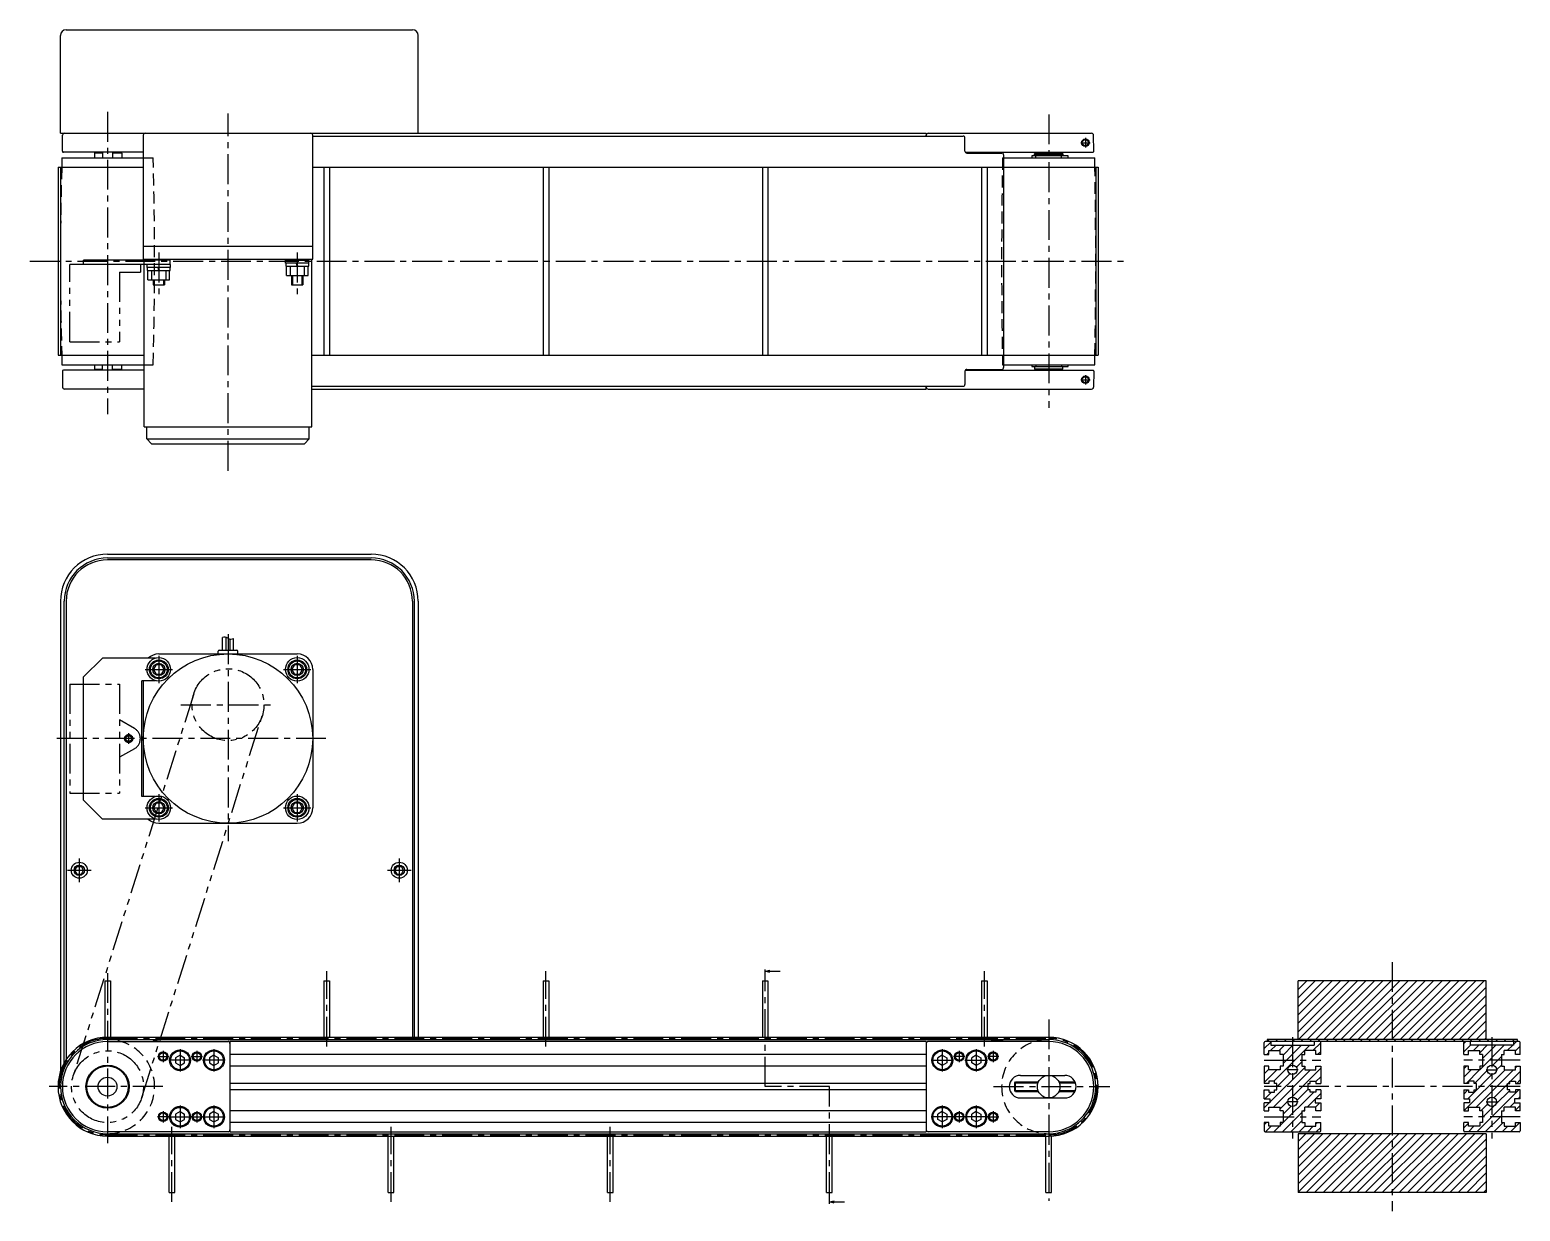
# Model space of a CAD drawing. Extents: x -10 to 1233, y -8 to 628.
# Drawn here: x 441 to 1233, y 0 to 628 of the extents above; entities that cross this region are included whole.
import ezdxf

# ---------------------------------------------------------------- set-up
doc = ezdxf.new("R2010")
doc.units = 0
doc.header["$LTSCALE"] = 0.5
for name, pattern in [('CENTER', [50.8, 31.75, -6.35, 6.35, -6.35]), ('DASHED', [19.05, 12.7, -6.35]), ('PHANTOM', [63.5, 31.75, -6.35, 6.35, -6.35, 6.35, -6.35])]:
    doc.linetypes.add(name, pattern=pattern)
doc.layers.get('0').update_dxf_attribs({"linetype": 'CONTINUOUS'})
for name, color, linetype in [('MSM_CENTER', 1, 'CENTER'), ('MSM_CONTINUOUS', 7, 'CONTINUOUS'), ('MSM_DASHED', 4, 'DASHED'), ('MSM_IMAGINARY', 6, 'PHANTOM'), ('MSM_NARROW', 5, 'CONTINUOUS')]:
    doc.layers.add(name, color=color, linetype=linetype)

# ---------------------------------------------------------------- blocks, each defined once
blk = doc.blocks.new('*X66')
at = {"color": 0}
for p, q in [((1096.78, 86.5), (1100.28, 90)), ((1100.2, 85.43), (1103.07, 88.3)), ((1101.88, 69.15), (1121.03, 88.3)), ((1104.69, 85.43), (1107.56, 88.3)), ((1106.78, 78.54), (1116.54, 88.3)), ((1106.78, 83.03), (1112.05, 88.3)), ((1122.65, 85.43), (1126.78, 89.56)), ((1098.2, 83.43), (1099.28, 84.51)), ((1113.88, 76.66), (1116.78, 79.56)), ((1125.14, 83.43), (1126.78, 85.07)), ((1096.78, 73.03), (1099.28, 75.53)), ((1096.78, 68.54), (1103.47, 75.23)), ((1099.78, 58.07), (1118.28, 76.57)), ((1101.63, 55.43), (1121.43, 75.23)), ((1103.48, 66.26), (1110.42, 73.2)), ((1105.28, 77.04), (1105.47, 77.23)), ((1111.47, 60.78), (1126.78, 76.09)), ((1124.28, 69.1), (1126.78, 71.6)), ((1096.78, 64.05), (1097.28, 64.55)), ((1097.12, 59.9), (1100.67, 63.45)), ((1105.28, 45.61), (1123.12, 63.45)), ((1114.18, 59), (1120.08, 64.9)), ((1096.78, 55.07), (1099.41, 57.7)), ((1105.28, 54.59), (1109.3, 58.61)), ((1106.78, 51.6), (1111.08, 55.9)), ((1119.59, 55.43), (1123.78, 59.62)), ((1124.06, 59.9), (1126.78, 62.62)), ((1124.08, 55.43), (1126.35, 57.7)), ((1106.46, 42.3), (1116.78, 52.62)), ((1110.95, 42.3), (1116.78, 48.13)), ((1117.59, 53.43), (1118.28, 54.12)), ((1126.57, 53.43), (1126.78, 53.64)), ((1096.78, 46.09), (1097.92, 47.23)), ((1097.48, 42.3), (1100.41, 45.23)), ((1101.97, 42.3), (1104.9, 45.23)), ((1115.44, 42.3), (1118.37, 45.23)), ((1119.93, 42.3), (1122.86, 45.23)), ((1124.28, 46.65), (1124.86, 47.23)), ((1124.42, 42.3), (1126.78, 44.66))]:
    blk.add_line(p, q, dxfattribs=at)
blk = doc.blocks.new('*X67')
at = {"color": 0}
for p, q in [((1202.78, 89.23), (1203.85, 90.3)), ((1202.78, 84.74), (1206.34, 88.3)), ((1207.97, 85.43), (1210.83, 88.3)), ((1211.28, 75.28), (1224.3, 88.3)), ((1211.28, 84.26), (1215.32, 88.3)), ((1212.78, 81.27), (1219.81, 88.3)), ((1225.93, 85.43), (1228.79, 88.3)), ((1229.28, 88.79), (1230.79, 90.3)), ((1230.28, 85.3), (1232.78, 87.8)), ((1218.25, 77.76), (1222.78, 82.29)), ((1223.93, 83.43), (1224.28, 83.79)), ((1202.78, 75.76), (1204.26, 77.23)), ((1202.78, 71.27), (1206.75, 75.23)), ((1202.91, 53.43), (1224.71, 75.23)), ((1204.05, 68.05), (1211.24, 75.23)), ((1204.88, 59.9), (1217.78, 72.8)), ((1208.54, 68.05), (1215.32, 74.83)), ((1209.4, 55.43), (1229.2, 75.23)), ((1220.28, 75.3), (1222.78, 77.8)), ((1227.6, 69.15), (1232.78, 74.33)), ((1230.28, 76.32), (1231.2, 77.23)), ((1202.78, 62.29), (1205.04, 64.55)), ((1209.73, 42.3), (1231.98, 64.55)), ((1218.96, 60.51), (1226.08, 67.63)), ((1219.87, 56.93), (1227.28, 64.34)), ((1226.5, 68.05), (1227.28, 68.83)), ((1230.99, 68.05), (1232.78, 69.84)), ((1211.89, 53.43), (1215.58, 57.12)), ((1212.78, 49.84), (1219.15, 56.21)), ((1227.36, 55.43), (1229.78, 57.86)), ((1230.28, 53.87), (1232.78, 56.37)), ((1231.82, 59.9), (1232.78, 60.86)), ((1214.22, 42.3), (1222.78, 50.86)), ((1202.78, 44.33), (1205.28, 46.83)), ((1205.24, 42.3), (1208.18, 45.23)), ((1218.71, 42.3), (1223.65, 47.23)), ((1223.2, 42.3), (1226.14, 45.23)), ((1227.69, 42.3), (1232.63, 47.23)), ((1232.18, 42.3), (1232.78, 42.9))]:
    blk.add_line(p, q, dxfattribs=at)
blk = doc.blocks.new('*X68')
at = {"color": 0}
for p, q in [((1099.58, 90.3), (1098.58, 91.3)), ((1104.07, 90.3), (1103.07, 91.3)), ((1108.56, 90.3), (1107.56, 91.3)), ((1113.05, 90.3), (1112.05, 91.3)), ((1117.54, 90.3), (1116.54, 91.3)), ((1122.03, 90.3), (1121.03, 91.3)), ((1126.52, 90.3), (1125.52, 91.3)), ((1131.01, 90.3), (1130.01, 91.3)), ((1135.5, 90.3), (1134.5, 91.3)), ((1140, 90.3), (1139, 91.3)), ((1144.49, 90.3), (1143.49, 91.3)), ((1148.98, 90.3), (1147.98, 91.3)), ((1153.47, 90.3), (1152.47, 91.3)), ((1157.96, 90.3), (1156.96, 91.3)), ((1162.45, 90.3), (1161.45, 91.3)), ((1166.94, 90.3), (1165.94, 91.3)), ((1171.43, 90.3), (1170.43, 91.3)), ((1175.92, 90.3), (1174.92, 91.3)), ((1180.41, 90.3), (1179.41, 91.3)), ((1184.9, 90.3), (1183.9, 91.3)), ((1189.39, 90.3), (1188.39, 91.3)), ((1193.88, 90.3), (1192.88, 91.3)), ((1198.37, 90.3), (1197.37, 91.3)), ((1202.86, 90.3), (1201.86, 91.3)), ((1207.35, 90.3), (1206.35, 91.3)), ((1211.84, 90.3), (1210.84, 91.3)), ((1216.33, 90.3), (1215.33, 91.3)), ((1220.82, 90.3), (1219.82, 91.3)), ((1225.31, 90.3), (1224.31, 91.3)), ((1229.8, 90.3), (1228.8, 91.3))]:
    blk.add_line(p, q, dxfattribs=at)
blk = doc.blocks.new('*X69')
at = {"color": 0}
for p, q in [((1114.78, 95.52), (1141.86, 122.6)), ((1114.78, 100.01), (1137.37, 122.6)), ((1114.78, 104.5), (1132.88, 122.6)), ((1114.78, 108.99), (1128.39, 122.6)), ((1114.78, 113.48), (1123.9, 122.6)), ((1114.78, 117.97), (1119.41, 122.6)), ((1114.78, 122.46), (1114.92, 122.6)), ((1115.05, 91.3), (1146.35, 122.6)), ((1119.54, 91.3), (1150.84, 122.6)), ((1124.03, 91.3), (1155.33, 122.6)), ((1128.52, 91.3), (1159.82, 122.6)), ((1133.01, 91.3), (1164.31, 122.6)), ((1137.5, 91.3), (1168.8, 122.6)), ((1141.99, 91.3), (1173.29, 122.6)), ((1146.48, 91.3), (1177.78, 122.6)), ((1150.97, 91.3), (1182.27, 122.6)), ((1155.46, 91.3), (1186.76, 122.6)), ((1159.95, 91.3), (1191.25, 122.6)), ((1164.44, 91.3), (1195.74, 122.6)), ((1168.93, 91.3), (1200.23, 122.6)), ((1173.42, 91.3), (1204.72, 122.6)), ((1177.91, 91.3), (1209.21, 122.6)), ((1182.4, 91.3), (1213.7, 122.6)), ((1186.89, 91.3), (1214.78, 119.19)), ((1191.38, 91.3), (1214.78, 114.7)), ((1195.87, 91.3), (1214.78, 110.21)), ((1200.36, 91.3), (1214.78, 105.72)), ((1204.85, 91.3), (1214.78, 101.23)), ((1209.34, 91.3), (1214.78, 96.74)), ((1213.83, 91.3), (1214.78, 92.25))]:
    blk.add_line(p, q, dxfattribs=at)
blk = doc.blocks.new('*X70')
at = {"color": 0}
for p, q in [((1114.78, 10.21), (1145.87, 41.3)), ((1114.78, 14.7), (1141.38, 41.3)), ((1114.78, 19.19), (1136.89, 41.3)), ((1114.78, 23.68), (1132.4, 41.3)), ((1114.78, 28.17), (1127.91, 41.3)), ((1114.78, 32.66), (1123.42, 41.3)), ((1114.78, 37.15), (1118.93, 41.3)), ((1119.06, 10), (1150.36, 41.3)), ((1123.55, 10), (1154.85, 41.3)), ((1128.04, 10), (1159.34, 41.3)), ((1132.53, 10), (1163.83, 41.3)), ((1137.02, 10), (1168.32, 41.3)), ((1141.51, 10), (1172.81, 41.3)), ((1146, 10), (1177.3, 41.3)), ((1150.49, 10), (1181.79, 41.3)), ((1154.98, 10), (1186.28, 41.3)), ((1159.47, 10), (1190.77, 41.3)), ((1163.96, 10), (1195.26, 41.3)), ((1168.45, 10), (1199.75, 41.3)), ((1172.94, 10), (1204.24, 41.3)), ((1177.43, 10), (1208.73, 41.3)), ((1181.92, 10), (1213.22, 41.3)), ((1186.41, 10), (1214.78, 38.37)), ((1190.9, 10), (1214.78, 33.88)), ((1195.39, 10), (1214.78, 29.39)), ((1199.88, 10), (1214.78, 24.9)), ((1204.37, 10), (1214.78, 20.41)), ((1208.86, 10), (1214.78, 15.92)), ((1213.35, 10), (1214.78, 11.43))]:
    blk.add_line(p, q, dxfattribs=at)
blk = doc.blocks.new('_OPEN30')
at = {"color": 0, "linetype": 'BYBLOCK'}
for p, q in [((-1, 0.27), (0, 0)), ((0, 0), (-1, -0.27)), ((0, 0), (-1, 0))]:
    blk.add_line(p, q, dxfattribs=at)
blk = doc.blocks.new('*U60')
at = {"color": 7, "linetype": 'CONTINUOUS'}
blk.add_lwpolyline([(595.34, 94.1), (600.84, 94.1)], dxfattribs=at)
at = {"color": 7, "linetype": 'CONTINUOUS', "xscale": 2.5, "yscale": 2.5, "zscale": 2.5, "rotation": 180}
blk.add_blockref('_OPEN30', (592.84, 94.1), dxfattribs=at)
blk = doc.blocks.new('*U61')
at = {"color": 7, "linetype": 'CONTINUOUS'}
blk.add_lwpolyline([(595.34, 147.9), (600.84, 147.9)], dxfattribs=at)
at = {"color": 7, "linetype": 'CONTINUOUS', "xscale": 2.5, "yscale": 2.5, "zscale": 2.5, "rotation": 180}
blk.add_blockref('_OPEN30', (592.84, 147.9), dxfattribs=at)

msp = doc.modelspace()

# ---------------------------------------------------------------- linework, layer by layer
at = {"layer": 'MSM_CENTER'}
for p, q in [((482.27, 584.39), (482.27, 423.8)), ((546.27, 393.62), (546.27, 583.59)), ((982.27, 583.04), (982.27, 427.04)), ((1001.77, 570.54), (1001.77, 565.54)), ((999.27, 568.04), (1004.27, 568.04)), ((509.5, 509.67), (509.5, 487.14)), ((583.04, 509.67), (583.04, 487.14)), ((440.97, 505.04), (1023.57, 505.04)), ((1001.77, 444.54), (1001.77, 439.54)), ((999.27, 442.04), (1004.27, 442.04)), ((546.27, 306.79), (546.27, 196.71)), ((509.5, 295.32), (509.5, 280.82)), ((583.04, 295.32), (583.04, 280.82)), ((502.25, 288.07), (516.75, 288.07)), ((575.79, 288.07), (590.29, 288.07)), ((521.27, 269.3), (571.27, 269.3)), ((493.5, 248.53), (493.5, 254.14)), ((598.27, 251.3), (452.65, 251.3)), ((509.5, 221.78), (509.5, 207.28)), ((583.04, 221.78), (583.04, 207.28)), ((502.25, 214.53), (516.75, 214.53)), ((575.79, 214.53), (590.29, 214.53)), ((467.27, 187.55), (467.27, 175.05)), ((637.27, 187.55), (637.27, 175.05)), ((461.02, 181.3), (473.52, 181.3)), ((631.02, 181.3), (643.52, 181.3)), ((598.73, 87.6), (598.73, 127.6)), ((715.19, 87.6), (715.19, 127.6)), ((831.65, 66.3), (831.65, 127.6)), ((948.11, 87.6), (948.11, 127.6)), ((1164.78, 132.5), (1164.78, 0.1)), ((482.27, 126.67), (482.27, 36.18)), ((982.27, 102.04), (982.27, 5.58)), ((482.27, 91.95), (982.27, 91.95)), ((1111.78, 92.53), (1111.78, 38.73)), ((1217.78, 92.53), (1217.78, 38.73)), ((508.77, 82.3), (514.77, 82.3)), ((511.77, 85.3), (511.77, 79.3)), ((526.77, 80.3), (514.77, 80.3)), ((520.77, 86.3), (520.77, 74.3)), ((526.77, 82.3), (532.77, 82.3)), ((529.77, 85.3), (529.77, 79.3)), ((544.77, 80.3), (532.77, 80.3)), ((538.77, 86.3), (538.77, 74.3)), ((919.77, 80.3), (931.77, 80.3)), ((925.77, 86.3), (925.77, 74.3)), ((937.77, 82.3), (931.77, 82.3)), ((934.77, 85.3), (934.77, 79.3)), ((937.77, 80.3), (949.77, 80.3)), ((943.77, 86.3), (943.77, 74.3)), ((955.77, 82.3), (949.77, 82.3)), ((952.77, 85.3), (952.77, 79.3)), ((1096.78, 80.3), (1126.78, 80.3)), ((1232.78, 80.3), (1202.78, 80.3)), ((1114.78, 75.3), (1108.78, 75.3)), ((1214.78, 75.3), (1220.78, 75.3)), ((511.63, 66.3), (451.3, 66.3)), ((865.81, 66.3), (831.65, 66.3)), ((865.81, 5), (865.81, 66.3)), ((953, 66.3), (1014.76, 66.3)), ((1232.78, 66.3), (1096.78, 66.3)), ((520.77, 56.3), (520.77, 44.3)), ((538.77, 56.3), (538.77, 44.3)), ((925.77, 56.3), (925.77, 44.3)), ((943.77, 56.3), (943.77, 44.3)), ((1114.78, 58.3), (1108.78, 58.3)), ((1214.78, 58.3), (1220.78, 58.3)), ((514.77, 50.3), (508.77, 50.3)), ((511.77, 53.3), (511.77, 47.3)), ((514.77, 50.3), (526.77, 50.3)), ((526.77, 50.3), (532.77, 50.3)), ((529.77, 53.3), (529.77, 47.3)), ((532.77, 50.3), (544.77, 50.3)), ((931.77, 50.3), (919.77, 50.3)), ((937.77, 50.3), (931.77, 50.3)), ((934.77, 53.3), (934.77, 47.3)), ((949.77, 50.3), (937.77, 50.3)), ((949.77, 50.3), (955.77, 50.3)), ((952.77, 53.3), (952.77, 47.3)), ((1096.78, 50.3), (1126.78, 50.3)), ((1232.78, 50.3), (1202.78, 50.3)), ((482.27, 40.65), (982.27, 40.65)), ((516.43, 5), (516.43, 45)), ((632.89, 5), (632.89, 45)), ((749.35, 5), (749.35, 45))]:
    msp.add_line(p, q, dxfattribs=at)
for centre, start, end in [((482.27, 66.3), 90, 270), ((982.27, 66.3), 270, 90)]:
    msp.add_arc(centre, 25.65, start, end, dxfattribs=at)
at = {"layer": 'MSM_CONTINUOUS'}
for p, q in [((460.27, 628.04), (644.27, 628.04)), ((457.27, 573.04), (457.27, 625.04)), ((647.27, 573.04), (647.27, 625.04)), ((457.27, 573.04), (917.27, 573.04)), ((458.28, 563.55), (458.42, 572.05)), ((501.27, 572.04), (501.27, 506.04)), ((591.27, 506.04), (591.27, 572.04)), ((591.27, 571.54), (936.77, 571.54)), ((917.27, 573.04), (917.27, 571.54)), ((917.27, 571.54), (917.27, 572.04)), ((918.27, 573.04), (1005.11, 573.04)), ((937.77, 563.54), (937.77, 570.54)), ((1006.26, 563.55), (1006.11, 572.05)), ((501.27, 563.04), (458.78, 563.04)), ((475.27, 563.04), (475.27, 560.04)), ((479.57, 562.54), (475.27, 562.54)), ((479.57, 563.04), (479.57, 560.04)), ((484.96, 563.04), (484.96, 560.04)), ((489.77, 562.54), (484.96, 562.54)), ((489.77, 562.54), (489.27, 563.04)), ((489.77, 562.54), (489.77, 560.04)), ((937.9, 563.04), (1005.76, 563.04)), ((938.77, 562.54), (957.32, 562.54)), ((949.27, 563.04), (949.27, 562.54)), ((949.77, 563.04), (949.77, 562.54)), ((974.77, 562.19), (975.27, 562.69)), ((989.27, 562.69), (975.27, 562.69)), ((976.27, 563.04), (976.27, 562.69)), ((988.27, 563.04), (988.27, 562.69)), ((989.27, 562.69), (989.77, 562.19)), ((455.97, 555.04), (501.27, 555.04)), ((455.97, 555.04), (455.97, 455.04)), ((457.27, 555.04), (457.27, 455.04)), ((458.07, 560.04), (501.27, 560.04)), ((591.27, 555.04), (1008.57, 555.04)), ((597.23, 555.04), (597.23, 455.04)), ((600.23, 555.04), (600.23, 455.04)), ((713.69, 555.04), (713.69, 455.04)), ((716.69, 555.04), (716.69, 455.04)), ((830.15, 555.04), (830.15, 455.04)), ((833.15, 555.04), (833.15, 455.04)), ((946.61, 555.04), (946.61, 455.04)), ((949.61, 555.04), (949.61, 455.04)), ((958.32, 561.54), (958.32, 448.54)), ((958.32, 560.04), (1006.77, 560.04)), ((973.27, 561.04), (973.27, 560.04)), ((992.67, 561.04), (973.27, 561.04)), ((974.77, 562.19), (989.77, 562.19)), ((974.77, 561.19), (974.77, 562.19)), ((989.77, 561.19), (974.77, 561.19)), ((975.12, 561.04), (975.12, 561.19)), ((975.37, 560.04), (975.37, 561.04)), ((989.17, 560.04), (989.17, 561.04)), ((989.42, 561.04), (989.42, 561.19)), ((989.77, 562.19), (989.77, 561.19)), ((992.67, 560.04), (992.67, 561.04)), ((1007.27, 555.04), (1007.27, 455.04)), ((1008.57, 555.04), (1008.57, 455.04)), ((501.27, 513.04), (591.27, 513.04)), ((515.5, 505.54), (469.5, 505.54)), ((469.5, 503.24), (469.5, 505.54)), ((515.75, 503.24), (469.5, 503.24)), ((501.27, 506.04), (591.27, 506.04)), ((501.77, 417.04), (501.77, 506.04)), ((503.25, 501.64), (503.25, 503.24)), ((515.75, 501.64), (503.25, 501.64)), ((503.4, 501.64), (503.4, 500.14)), ((503.4, 500.14), (515.6, 500.14)), ((503.72, 495.14), (503.72, 500.14)), ((504, 505.54), (504, 506.04)), ((505.7, 500.14), (505.7, 495.14)), ((509.5, 500.14), (509.1, 501.64)), ((509.89, 500.14), (509.5, 501.64)), ((513.2, 500.14), (513.2, 495.14)), ((515, 505.54), (515, 506.04)), ((515.27, 495.14), (515.27, 500.14)), ((515.5, 503.24), (515.5, 505.54)), ((515.6, 500.14), (515.6, 501.64)), ((515.75, 501.64), (515.75, 503.24)), ((576.79, 503.94), (576.79, 505.54)), ((576.79, 505.54), (589.29, 505.54)), ((589.29, 503.94), (576.79, 503.94)), ((576.94, 503.94), (576.94, 502.44)), ((576.94, 502.44), (589.14, 502.44)), ((577.26, 497.44), (577.26, 502.44)), ((577.54, 505.54), (577.54, 506.04)), ((579.24, 502.44), (579.24, 497.44)), ((583.04, 502.44), (582.64, 503.94)), ((583.43, 502.44), (583.04, 503.94)), ((586.74, 502.44), (586.74, 497.44)), ((588.54, 505.54), (588.54, 506.04)), ((588.81, 497.44), (588.81, 502.44)), ((589.14, 502.44), (589.14, 503.94)), ((589.29, 503.94), (589.29, 505.54)), ((590.77, 417.04), (590.77, 506.04)), ((503.72, 495.14), (515.27, 495.14)), ((506.5, 495.14), (506.5, 492.54)), ((506.5, 492.54), (512.5, 492.54)), ((512.5, 495.14), (512.5, 492.54)), ((577.26, 497.44), (588.81, 497.44)), ((580.04, 497.44), (580.04, 492.54)), ((580.04, 492.54), (586.04, 492.54)), ((586.04, 497.44), (586.04, 492.54)), ((455.97, 455.04), (501.77, 455.04)), ((590.77, 455.04), (1008.57, 455.04)), ((458.07, 450.04), (501.77, 450.04)), ((458.28, 446.53), (458.42, 438.02)), ((501.77, 447.04), (458.78, 447.04)), ((475.27, 450.04), (475.27, 447.04)), ((479.57, 447.54), (475.27, 447.54)), ((479.57, 447.04), (479.57, 450.04)), ((484.96, 447.04), (484.96, 450.04)), ((489.77, 447.54), (484.96, 447.54)), ((489.77, 447.54), (489.27, 447.04)), ((489.77, 447.54), (489.77, 450.04)), ((937.77, 446.54), (937.77, 439.54)), ((937.9, 447.04), (1005.76, 447.04)), ((938.77, 447.54), (957.32, 447.54)), ((949.27, 447.54), (949.27, 447.04)), ((949.77, 447.54), (949.77, 447.04)), ((958.32, 450.04), (1006.77, 450.04)), ((973.27, 450.04), (973.27, 449.04)), ((973.27, 449.04), (992.67, 449.04)), ((989.77, 448.89), (974.77, 448.89)), ((974.77, 448.89), (974.77, 447.89)), ((974.77, 447.89), (975.27, 447.39)), ((974.77, 447.89), (989.77, 447.89)), ((975.12, 449.04), (975.12, 448.89)), ((989.27, 447.39), (975.27, 447.39)), ((975.37, 450.04), (975.37, 449.04)), ((976.27, 447.04), (976.27, 447.39)), ((988.27, 447.04), (988.27, 447.39)), ((989.17, 450.04), (989.17, 449.04)), ((989.27, 447.39), (989.77, 447.89)), ((989.42, 449.04), (989.42, 448.89)), ((989.77, 447.89), (989.77, 448.89)), ((992.67, 449.04), (992.67, 450.04)), ((1006.26, 446.53), (1006.11, 438.02)), ((501.77, 437.04), (459.42, 437.04)), ((590.77, 438.54), (936.77, 438.54)), ((590.77, 437.04), (917.27, 437.04)), ((917.27, 437.04), (917.27, 438.54)), ((917.27, 438.54), (917.27, 438.04)), ((918.27, 437.04), (1005.11, 437.04)), ((501.77, 417.04), (590.77, 417.04)), ((503.07, 410.54), (503.07, 417.04)), ((589.47, 410.54), (589.47, 417.04)), ((503.07, 410.54), (589.47, 410.54)), ((503.07, 410.54), (505.57, 408.04)), ((505.57, 408.04), (586.97, 408.04)), ((589.47, 410.54), (586.97, 408.04)), ((482.27, 349.3), (622.27, 349.3)), ((482.27, 347.3), (622.27, 347.3)), ((622.27, 346.3), (482.27, 346.3)), ((457.27, 324.3), (457.27, 74.47)), ((459.27, 79.05), (459.27, 324.3)), ((460.27, 324.3), (460.27, 80.71)), ((644.27, 324.3), (644.27, 92.6)), ((645.27, 92.6), (645.27, 324.3)), ((647.27, 324.3), (647.27, 92.6)), ((543.27, 298.3), (543.27, 305)), ((545.27, 298.3), (545.27, 305.06)), ((547.27, 304.27), (547.27, 298.3)), ((549.27, 298.3), (549.27, 304.44)), ((469.5, 284.07), (479.5, 294.07)), ((507.75, 294.07), (479.5, 294.07)), ((509.5, 296.3), (583.04, 296.3)), ((541.02, 296.3), (541.02, 297.8)), ((541.52, 298.3), (551.02, 298.3)), ((551.52, 296.3), (551.52, 297.8)), ((591.27, 288.07), (591.27, 214.53)), ((469.5, 218.53), (469.5, 284.07)), ((500.5, 220.53), (500.5, 282.07)), ((507.75, 282.07), (500.5, 282.07)), ((501.27, 282.07), (501.27, 220.53)), ((469.5, 218.53), (479.5, 208.53)), ((507.75, 220.53), (500.5, 220.53)), ((507.75, 208.53), (479.5, 208.53)), ((509.5, 206.3), (583.04, 206.3)), ((464.96, 181.3), (466.11, 183.3)), ((466.11, 183.3), (468.42, 183.3)), ((469.58, 181.3), (468.42, 183.3)), ((634.96, 181.3), (636.11, 183.3)), ((636.11, 183.3), (638.42, 183.3)), ((639.58, 181.3), (638.42, 183.3)), ((466.11, 179.3), (464.96, 181.3)), ((466.11, 179.3), (468.42, 179.3)), ((468.42, 179.3), (469.58, 181.3)), ((636.11, 179.3), (634.96, 181.3)), ((636.11, 179.3), (638.42, 179.3)), ((638.42, 179.3), (639.58, 181.3)), ((831.65, 126.6), (831.65, 128.6)), ((480.77, 122.6), (480.77, 92.56)), ((480.77, 122.6), (483.77, 122.6)), ((483.77, 122.6), (483.77, 92.6)), ((597.23, 122.6), (597.23, 92.6)), ((597.23, 122.6), (600.23, 122.6)), ((600.23, 122.6), (600.23, 92.6)), ((713.69, 122.6), (713.69, 92.6)), ((713.69, 122.6), (716.69, 122.6)), ((716.69, 122.6), (716.69, 92.6)), ((830.15, 122.6), (830.15, 92.6)), ((830.15, 122.6), (833.15, 122.6)), ((833.15, 122.6), (833.15, 92.6)), ((946.61, 122.6), (946.61, 92.6)), ((946.61, 122.6), (949.61, 122.6)), ((949.61, 122.6), (949.61, 92.6)), ((1214.78, 122.6), (1114.78, 122.6)), ((1114.78, 91.3), (1114.78, 122.6)), ((1214.78, 91.3), (1214.78, 122.6)), ((482.27, 92.6), (982.27, 92.6)), ((482.27, 91.3), (982.27, 91.3)), ((482.27, 90.3), (546.27, 90.3)), ((514.72, 91.3), (506.71, 90.6)), ((917.27, 90.3), (547.27, 90.3)), ((547.27, 90.3), (547.27, 42.3)), ((547.27, 89.3), (547.27, 43.3)), ((917.27, 90.3), (917.27, 42.3)), ((917.27, 89.3), (917.27, 43.3)), ((982.27, 90.3), (918.27, 90.3)), ((949.81, 91.3), (957.82, 90.6)), ((1096.78, 83.43), (1096.78, 89.8)), ((1232.28, 90.3), (1097.28, 90.3)), ((1231.28, 91.3), (1098.28, 91.3)), ((1098.28, 91.3), (1098.28, 90.3)), ((1100.28, 90.3), (1100.28, 88.3)), ((1100.28, 88.3), (1123.28, 88.3)), ((1123.28, 90.3), (1123.28, 88.3)), ((1126.78, 83.43), (1126.78, 89.8)), ((1202.78, 83.43), (1202.78, 89.8)), ((1206.28, 90.3), (1206.28, 88.3)), ((1229.28, 88.3), (1206.28, 88.3)), ((1229.28, 90.3), (1229.28, 88.3)), ((1231.28, 90.3), (1231.28, 91.3)), ((1232.78, 83.43), (1232.78, 89.8)), ((520.77, 83.05), (518.39, 81.67)), ((518.39, 81.67), (518.39, 78.93)), ((520.77, 83.05), (523.15, 81.67)), ((523.15, 78.93), (523.15, 81.67)), ((538.77, 83.05), (536.39, 81.67)), ((536.39, 81.67), (536.39, 78.93)), ((538.77, 83.05), (541.15, 81.67)), ((541.15, 78.93), (541.15, 81.67)), ((917.27, 83.43), (547.27, 83.43)), ((925.77, 83.05), (923.39, 81.67)), ((923.39, 78.93), (923.39, 81.67)), ((925.77, 83.05), (928.15, 81.67)), ((928.15, 81.67), (928.15, 78.93)), ((943.77, 83.05), (941.39, 81.67)), ((941.39, 78.93), (941.39, 81.67)), ((943.77, 83.05), (946.15, 81.67)), ((946.15, 81.67), (946.15, 78.93)), ((1096.78, 83.43), (1099.28, 83.43)), ((1099.28, 83.43), (1099.28, 85.43)), ((1099.28, 85.43), (1105.28, 85.43)), ((1105.28, 83.43), (1105.28, 85.43)), ((1106.78, 83.43), (1105.28, 83.43)), ((1106.78, 83.43), (1106.78, 77.23)), ((1116.78, 83.43), (1118.28, 83.43)), ((1116.78, 83.43), (1116.78, 77.23)), ((1124.28, 85.43), (1118.28, 85.43)), ((1118.28, 83.43), (1118.28, 85.43)), ((1124.28, 83.43), (1124.28, 85.43)), ((1126.78, 83.43), (1124.28, 83.43)), ((1202.78, 83.43), (1205.28, 83.43)), ((1205.28, 83.43), (1205.28, 85.43)), ((1205.28, 85.43), (1211.28, 85.43)), ((1211.28, 83.43), (1211.28, 85.43)), ((1212.78, 83.43), (1211.28, 83.43)), ((1212.78, 83.43), (1212.78, 77.23)), ((1222.78, 83.43), (1224.28, 83.43)), ((1222.78, 83.43), (1222.78, 77.23)), ((1230.28, 85.43), (1224.28, 85.43)), ((1224.28, 83.43), (1224.28, 85.43)), ((1230.28, 83.43), (1230.28, 85.43)), ((1232.78, 83.43), (1230.28, 83.43)), ((518.39, 78.93), (520.77, 77.55)), ((520.77, 77.55), (523.15, 78.93)), ((536.39, 78.93), (538.77, 77.55)), ((538.77, 77.55), (541.15, 78.93)), ((917.27, 77.23), (547.27, 77.23)), ((925.77, 77.55), (923.39, 78.93)), ((928.15, 78.93), (925.77, 77.55)), ((943.77, 77.55), (941.39, 78.93)), ((946.15, 78.93), (943.77, 77.55)), ((967.29, 72.3), (990.79, 72.3)), ((1099.28, 77.23), (1096.78, 77.23)), ((1096.78, 77.23), (1096.78, 68.05)), ((1099.28, 75.23), (1099.28, 77.23)), ((1105.28, 75.23), (1099.28, 75.23)), ((1106.78, 77.23), (1105.28, 77.23)), ((1105.28, 77.23), (1105.28, 75.23)), ((1116.78, 77.23), (1118.28, 77.23)), ((1118.28, 77.23), (1118.28, 75.23)), ((1118.28, 75.23), (1124.28, 75.23)), ((1124.28, 75.23), (1124.28, 77.23)), ((1124.28, 77.23), (1126.78, 77.23)), ((1126.78, 77.23), (1126.78, 68.05)), ((1205.28, 77.23), (1202.78, 77.23)), ((1202.78, 77.23), (1202.78, 68.05)), ((1205.28, 75.23), (1205.28, 77.23)), ((1211.28, 75.23), (1205.28, 75.23)), ((1212.78, 77.23), (1211.28, 77.23)), ((1211.28, 77.23), (1211.28, 75.23)), ((1222.78, 77.23), (1224.28, 77.23)), ((1224.28, 77.23), (1224.28, 75.23)), ((1224.28, 75.23), (1230.28, 75.23)), ((1230.28, 75.23), (1230.28, 77.23)), ((1230.28, 77.23), (1232.78, 77.23)), ((1232.78, 77.23), (1232.78, 68.05)), ((917.27, 68.05), (547.27, 68.05)), ((917.27, 64.55), (547.27, 64.55)), ((964.29, 68.37), (964.72, 68.8)), ((964.29, 64.23), (964.29, 68.37)), ((964.72, 63.8), (964.29, 64.23)), ((964.72, 63.8), (964.72, 68.8)), ((964.72, 68.8), (976.81, 68.8)), ((964.72, 63.8), (976.81, 63.8)), ((987.72, 68.8), (996.24, 68.8)), ((987.72, 63.8), (996.24, 63.8)), ((1099.28, 68.05), (1096.78, 68.05)), ((1096.78, 59.9), (1096.78, 64.57)), ((1096.78, 59.9), (1096.78, 64.57)), ((1096.78, 64.55), (1099.28, 64.55)), ((1102.28, 69.15), (1099.28, 69.15)), ((1099.28, 69.15), (1099.28, 68.05)), ((1099.28, 64.55), (1099.28, 63.45)), ((1099.28, 63.45), (1102.28, 63.45)), ((1102.28, 68.05), (1102.28, 69.15)), ((1103.48, 68.05), (1102.28, 68.05)), ((1102.28, 63.45), (1102.28, 64.55)), ((1102.28, 64.55), (1103.48, 64.55)), ((1103.48, 64.55), (1103.48, 68.05)), ((1120.08, 68.05), (1121.28, 68.05)), ((1120.08, 64.55), (1120.08, 68.05)), ((1121.28, 64.55), (1120.08, 64.55)), ((1121.28, 69.15), (1124.28, 69.15)), ((1121.28, 68.05), (1121.28, 69.15)), ((1121.28, 63.45), (1121.28, 64.55)), ((1124.28, 63.45), (1121.28, 63.45)), ((1124.28, 69.15), (1124.28, 68.05)), ((1124.28, 68.05), (1126.78, 68.05)), ((1124.28, 64.55), (1124.28, 63.45)), ((1126.78, 64.55), (1124.28, 64.55)), ((1126.78, 64.55), (1126.78, 59.9)), ((1205.28, 68.05), (1202.78, 68.05)), ((1202.78, 64.55), (1205.28, 64.55)), ((1202.78, 64.55), (1202.78, 59.9)), ((1205.28, 69.15), (1205.28, 68.05)), ((1208.28, 69.15), (1205.28, 69.15)), ((1205.28, 64.55), (1205.28, 63.45)), ((1205.28, 63.45), (1208.28, 63.45)), ((1208.28, 68.05), (1208.28, 69.15)), ((1209.48, 68.05), (1208.28, 68.05)), ((1208.28, 64.55), (1209.48, 64.55)), ((1208.28, 63.45), (1208.28, 64.55)), ((1209.48, 64.55), (1209.48, 68.05)), ((1226.08, 64.55), (1226.08, 68.05)), ((1226.08, 68.05), (1227.28, 68.05)), ((1227.28, 64.55), (1226.08, 64.55)), ((1227.28, 68.05), (1227.28, 69.15)), ((1227.28, 69.15), (1230.28, 69.15)), ((1227.28, 63.45), (1227.28, 64.55)), ((1230.28, 63.45), (1227.28, 63.45)), ((1230.28, 69.15), (1230.28, 68.05)), ((1230.28, 68.05), (1232.78, 68.05)), ((1232.78, 64.55), (1230.28, 64.55)), ((1230.28, 64.55), (1230.28, 63.45)), ((1232.78, 59.9), (1232.78, 64.57)), ((1232.78, 59.9), (1232.78, 64.57)), ((967.29, 60.3), (990.79, 60.3)), ((1096.78, 59.9), (1099.78, 59.9)), ((1096.78, 53.43), (1096.78, 57.7)), ((1096.78, 53.43), (1096.78, 57.7)), ((1099.78, 57.7), (1096.78, 57.7)), ((1099.28, 55.43), (1105.28, 55.43)), ((1099.28, 53.43), (1099.28, 55.43)), ((1099.78, 59.9), (1099.78, 57.7)), ((1099.78, 59.9), (1099.78, 57.7)), ((1105.28, 53.43), (1105.28, 55.43)), ((1124.28, 55.43), (1118.28, 55.43)), ((1118.28, 53.43), (1118.28, 55.43)), ((1123.78, 59.9), (1123.78, 57.7)), ((1126.78, 59.9), (1123.78, 59.9)), ((1123.78, 59.9), (1123.78, 57.7)), ((1123.78, 57.7), (1126.78, 57.7)), ((1124.28, 53.43), (1124.28, 55.43)), ((1126.78, 57.7), (1126.78, 53.43)), ((1202.78, 59.9), (1205.78, 59.9)), ((1205.78, 57.7), (1202.78, 57.7)), ((1202.78, 57.7), (1202.78, 53.43)), ((1205.28, 53.43), (1205.28, 55.43)), ((1205.28, 55.43), (1211.28, 55.43)), ((1205.78, 59.9), (1205.78, 57.7)), ((1205.78, 59.9), (1205.78, 57.7)), ((1211.28, 53.43), (1211.28, 55.43)), ((1230.28, 55.43), (1224.28, 55.43)), ((1224.28, 53.43), (1224.28, 55.43)), ((1229.78, 59.9), (1229.78, 57.7)), ((1232.78, 59.9), (1229.78, 59.9)), ((1229.78, 59.9), (1229.78, 57.7)), ((1229.78, 57.7), (1232.78, 57.7)), ((1230.28, 53.43), (1230.28, 55.43)), ((1232.78, 53.43), (1232.78, 57.7)), ((1232.78, 53.43), (1232.78, 57.7)), ((520.77, 53.05), (518.39, 51.67)), ((518.39, 51.67), (518.39, 48.93)), ((518.39, 48.93), (520.77, 47.55)), ((520.77, 53.05), (523.15, 51.67)), ((520.77, 47.55), (523.15, 48.93)), ((523.15, 48.93), (523.15, 51.67)), ((538.77, 53.05), (536.39, 51.67)), ((536.39, 51.67), (536.39, 48.93)), ((536.39, 48.93), (538.77, 47.55)), ((538.77, 53.05), (541.15, 51.67)), ((538.77, 47.55), (541.15, 48.93)), ((541.15, 48.93), (541.15, 51.67)), ((917.27, 53.4), (547.27, 53.4)), ((925.77, 53.05), (923.39, 51.67)), ((923.39, 48.93), (923.39, 51.67)), ((925.77, 47.55), (923.39, 48.93)), ((925.77, 53.05), (928.15, 51.67)), ((928.15, 48.93), (925.77, 47.55)), ((928.15, 51.67), (928.15, 48.93)), ((943.77, 53.05), (941.39, 51.67)), ((941.39, 48.93), (941.39, 51.67)), ((943.77, 47.55), (941.39, 48.93)), ((943.77, 53.05), (946.15, 51.67)), ((946.15, 48.93), (943.77, 47.55)), ((946.15, 51.67), (946.15, 48.93)), ((1096.78, 53.43), (1099.28, 53.43)), ((1096.78, 53.43), (1098.58, 53.43)), ((1106.78, 53.43), (1105.28, 53.43)), ((1106.78, 53.43), (1106.78, 47.23)), ((1116.78, 53.43), (1118.28, 53.43)), ((1116.78, 53.43), (1116.78, 47.23)), ((1126.78, 53.43), (1124.28, 53.43)), ((1202.78, 53.43), (1205.28, 53.43)), ((1212.78, 53.43), (1211.28, 53.43)), ((1212.78, 53.43), (1212.78, 47.23)), ((1222.78, 53.43), (1224.28, 53.43)), ((1222.78, 53.43), (1222.78, 47.23)), ((1232.78, 53.43), (1230.28, 53.43)), ((1232.78, 53.43), (1230.98, 53.43)), ((546.27, 42.3), (482.27, 42.3)), ((482.27, 41.3), (982.27, 41.3)), ((482.27, 40), (982.27, 40)), ((514.93, 10), (514.93, 40)), ((517.93, 10), (517.93, 40)), ((917.27, 47.2), (547.27, 47.2)), ((547.27, 42.3), (917.27, 42.3)), ((631.39, 10), (631.39, 40)), ((634.39, 10), (634.39, 40)), ((747.85, 10), (747.85, 40)), ((750.85, 10), (750.85, 40)), ((864.31, 10), (864.31, 40)), ((867.31, 10), (867.31, 40)), ((982.27, 42.3), (918.27, 42.3)), ((980.77, 10), (980.77, 40)), ((983.77, 10), (983.77, 40.04)), ((1096.78, 47.23), (1096.78, 42.8)), ((1099.28, 47.23), (1096.78, 47.23)), ((1097.28, 42.3), (1126.28, 42.3)), ((1099.28, 45.23), (1099.28, 47.23)), ((1105.28, 45.23), (1099.28, 45.23)), ((1106.78, 47.23), (1105.28, 47.23)), ((1105.28, 47.23), (1105.28, 45.23)), ((1214.78, 41.3), (1114.78, 41.3)), ((1114.78, 41.3), (1114.78, 10)), ((1116.78, 47.23), (1118.28, 47.23)), ((1118.28, 47.23), (1118.28, 45.23)), ((1118.28, 45.23), (1124.28, 45.23)), ((1124.28, 45.23), (1124.28, 47.23)), ((1124.28, 47.23), (1126.78, 47.23)), ((1126.78, 42.8), (1126.78, 47.23)), ((1202.78, 42.8), (1202.78, 47.23)), ((1205.28, 47.23), (1202.78, 47.23)), ((1232.28, 42.3), (1203.28, 42.3)), ((1205.28, 45.23), (1205.28, 47.23)), ((1211.28, 45.23), (1205.28, 45.23)), ((1212.78, 47.23), (1211.28, 47.23)), ((1211.28, 47.23), (1211.28, 45.23)), ((1214.78, 41.3), (1214.78, 10)), ((1222.78, 47.23), (1224.28, 47.23)), ((1224.28, 47.23), (1224.28, 45.23)), ((1224.28, 45.23), (1230.28, 45.23)), ((1230.28, 47.23), (1232.78, 47.23)), ((1230.28, 45.23), (1230.28, 47.23)), ((1232.78, 47.23), (1232.78, 42.8)), ((514.93, 10), (517.93, 10)), ((631.39, 10), (634.39, 10)), ((747.85, 10), (750.85, 10)), ((864.31, 10), (867.31, 10)), ((980.77, 10), (983.77, 10)), ((1214.78, 10), (1114.78, 10)), ((865.81, 4), (865.81, 6))]:
    msp.add_line(p, q, dxfattribs=at)
for points in [[(508.05, 290.57), (506.61, 288.07), (508.05, 285.57), (510.94, 285.57), (512.38, 288.07), (510.94, 290.57)], [(581.59, 290.57), (580.15, 288.07), (581.59, 285.57), (584.48, 285.57), (585.92, 288.07), (584.48, 290.57)], [(508.05, 217.03), (506.61, 214.53), (508.05, 212.03), (510.94, 212.03), (512.38, 214.53), (510.94, 217.03)], [(581.59, 217.03), (580.15, 214.53), (581.59, 212.03), (584.48, 212.03), (585.92, 214.53), (584.48, 217.03)]]:
    msp.add_lwpolyline(points, close=True, dxfattribs=at)
for centre, radius in [((1001.77, 568.04), 1.62), ((1001.77, 442.04), 1.62), ((546.27, 251.3), 45), ((509.5, 288.07), 6.25), ((509.5, 288.07), 5), ((583.04, 288.07), 6.25), ((583.04, 288.07), 5), ((509.5, 288.07), 4.48), ((509.5, 288.07), 3.25), ((509.5, 288.07), 3.25), ((583.04, 288.07), 4.48), ((583.04, 288.07), 3.25), ((509.5, 214.53), 6.25), ((509.5, 214.53), 5), ((509.5, 214.53), 4.48), ((509.5, 214.53), 3.25), ((509.5, 214.53), 3.25), ((583.04, 214.53), 6.25), ((583.04, 214.53), 5), ((583.04, 214.53), 4.48), ((583.04, 214.53), 3.25), ((467.27, 181.3), 4.25), ((467.27, 181.3), 2.75), ((637.27, 181.3), 4.25), ((637.27, 181.3), 2.75), ((511.77, 82.3), 2), ((520.77, 80.3), 5.5), ((520.77, 80.3), 5), ((529.77, 82.3), 2), ((538.77, 80.3), 5.5), ((538.77, 80.3), 5), ((925.77, 80.3), 5.5), ((925.77, 80.3), 5), ((934.77, 82.3), 2), ((943.77, 80.3), 5.5), ((943.77, 80.3), 5), ((952.77, 82.3), 2), ((482.27, 66.3), 11.5), ((482.27, 66.3), 11), ((482.27, 66.3), 5), ((982.27, 66.3), 6), ((1111.78, 75.3), 2.5), ((1217.78, 75.3), 2.5), ((520.77, 50.3), 5.5), ((538.77, 50.3), 5.5), ((925.77, 50.3), 5.5), ((943.77, 50.3), 5.5), ((1111.78, 58.3), 2.5), ((1217.78, 58.3), 2.5), ((511.77, 50.3), 2), ((520.77, 50.3), 5), ((529.77, 50.3), 2), ((538.77, 50.3), 5), ((925.77, 50.3), 5), ((934.77, 50.3), 2), ((943.77, 50.3), 5), ((952.77, 50.3), 2)]:
    msp.add_circle(centre, radius, dxfattribs=at)
for centre, radius, start, end in [((460.27, 625.04), 3, 90, 180), ((644.27, 625.04), 3, 0, 90), ((459.42, 572.04), 1, 90, 179), ((502.27, 572.04), 1, 90, 180), ((590.27, 572.04), 1, 0, 90), ((918.27, 572.04), 1, 90, 180), ((936.77, 570.54), 1, 0, 90), ((1005.11, 572.04), 1, 1, 90), ((458.78, 563.54), 0.5, 179, 270), ((938.77, 563.54), 1, 180, 270), ((957.32, 561.54), 1, 0, 90), ((1005.76, 563.54), 0.5, 270, 1), ((2348.29, 505.04), 1891.03, 178.33333, 178.48488), ((-2017.98, 505.04), 3025.25, 0.947, 1.04171), ((2348.29, 505.04), 1891.03, 181.51512, 181.66667), ((-2017.98, 505.04), 3025.25, 358.95829, 359.053), ((458.78, 446.54), 0.5, 90, 181), ((938.77, 446.54), 1, 90, 180), ((957.32, 448.54), 1, 270, 0), ((1005.76, 446.54), 0.5, 359, 90), ((459.42, 438.04), 1, 181, 270), ((918.27, 438.04), 1, 180, 270), ((936.77, 439.54), 1, 270, 0), ((1005.11, 438.04), 1, 270, 359), ((482.27, 324.3), 25, 90, 180), ((622.27, 324.3), 25, 0, 90), ((482.27, 324.3), 23, 90, 180), ((482.27, 324.3), 22, 90, 180), ((622.27, 324.3), 23, 0, 90), ((622.27, 324.3), 22, 0, 90), ((509.5, 288.07), 8.23, 90, 133.19733), ((541.52, 297.8), 0.5, 90, 180), ((551.02, 297.8), 0.5, 0, 90), ((583.04, 288.07), 8.23, 0, 90), ((583.04, 214.53), 8.23, 270, 0), ((509.5, 214.53), 8.23, 226.80267, 270), ((482.27, 66.3), 26.3, 90, 270), ((482.27, 66.3), 25, 90, 270), ((482.27, 66.3), 24, 90, 270), ((506.75, 90.1), 0.5, 95.00004, 156.53765), ((546.27, 89.3), 1, 0, 90), ((918.27, 89.3), 1, 90, 180), ((957.78, 90.1), 0.5, 23.46235, 84.99996), ((982.27, 66.3), 26.3, 270, 90), ((982.27, 66.3), 25, 270, 90), ((982.27, 66.3), 24, 270, 90), ((1097.28, 89.8), 0.5, 90, 180), ((1126.28, 89.8), 0.5, 0, 90), ((1203.28, 89.8), 0.5, 90, 180), ((1232.28, 89.8), 0.5, 0, 90), ((967.29, 66.3), 6, 90, 270), ((990.79, 66.3), 6, 270, 90), ((546.27, 43.3), 1, 270, 0), ((918.27, 43.3), 1, 180, 270), ((1097.28, 42.8), 0.5, 180, 270), ((1126.28, 42.8), 0.5, 270, 0), ((1203.28, 42.8), 0.5, 180, 270), ((1232.28, 42.8), 0.5, 270, 0)]:
    msp.add_arc(centre, radius, start, end, dxfattribs=at)
at = {"layer": 'MSM_DASHED'}
for p, q in [((501.27, 560.04), (506.47, 560.04)), ((957.77, 560.04), (958.32, 560.04)), ((501.77, 450.04), (506.47, 450.04)), ((957.77, 450.04), (958.32, 450.04))]:
    msp.add_line(p, q, dxfattribs=at)
for centre, radius, start, end in [((2348.29, 505.04), 1891.03, 178.48488, 181.51512), ((-1383.76, 505.04), 1891.03, 358.33333, 1.66667), ((3982.52, 505.04), 3025.25, 178.95829, 181.04171), ((-2017.98, 505.04), 3025.25, 359.053, 0.947), ((482.27, 66.3), 25, 270, 90), ((982.27, 66.3), 25, 90, 270)]:
    msp.add_arc(centre, radius, start, end, dxfattribs=at)
at = {"layer": 'MSM_IMAGINARY'}
for p, q in [((462.2, 462.24), (462.2, 503.24)), ((469.5, 503.24), (462.2, 503.24)), ((488.7, 499.24), (499.7, 499.24)), ((488.7, 499.24), (488.7, 462.24)), ((499.7, 503.24), (499.7, 499.24)), ((462.2, 462.24), (488.7, 462.24)), ((462.2, 280.3), (488.7, 280.3)), ((462.2, 280.3), (462.2, 222.3)), ((488.7, 280.3), (488.7, 222.3)), ((528.05, 275.04), (464.05, 72.04)), ((500.48, 60.56), (564.48, 263.56)), ((496.6, 256.67), (488.7, 261.23)), ((496.6, 245.93), (488.7, 241.37)), ((462.2, 222.3), (488.7, 222.3))]:
    msp.add_line(p, q, dxfattribs=at)
for centre, radius in [((546.27, 269.3), 19.1), ((493.5, 251.3), 2.15), ((493.5, 251.3), 2), ((493.5, 251.3), 1.5), ((482.27, 66.3), 19.1)]:
    msp.add_circle(centre, radius, dxfattribs=at)
msp.add_arc((493.5, 251.3), 6.2, 300, 60, dxfattribs=at)
at = {"layer": 'MSM_NARROW'}
for p, q in [((507.04, 495.14), (507.04, 492.54)), ((511.96, 495.14), (511.96, 492.54)), ((580.58, 497.44), (580.58, 492.54)), ((585.5, 497.44), (585.5, 492.54)), ((964.29, 68.37), (976.63, 68.37)), ((964.29, 64.23), (976.63, 64.23)), ((987.9, 68.37), (996.42, 68.37)), ((987.9, 64.23), (996.42, 64.23))]:
    msp.add_line(p, q, dxfattribs=at)
for centre, radius in [((1001.77, 568.04), 2), ((1001.77, 442.04), 2), ((511.77, 82.3), 2.5), ((529.77, 82.3), 2.5), ((934.77, 82.3), 2.5), ((952.77, 82.3), 2.5), ((511.77, 50.3), 2.5), ((529.77, 50.3), 2.5), ((934.77, 50.3), 2.5), ((952.77, 50.3), 2.5)]:
    msp.add_circle(centre, radius, dxfattribs=at)
for centre, start, end in [((544.37, 301.56), 60, 107.72324), ((547.98, 307.82), 239.99999, 290.89466)]:
    msp.add_arc(centre, 3.61, start, end, dxfattribs=at)

# ---------------------------------------------------------------- block references
at = {"layer": 'MSM_CONTINUOUS'}
for name, p in [('*U60', (238.8, 33.5)), ('*U61', (272.96, -142.9))]:
    msp.add_blockref(name, p, dxfattribs=at)
at = {"layer": 'MSM_NARROW', "linetype": 'CONTINUOUS'}
for name in ['*X69', '*X66', '*X68', '*X67', '*X70']:
    msp.add_blockref(name, (0, 0), dxfattribs=at)

doc.saveas('drawing.dxf')
